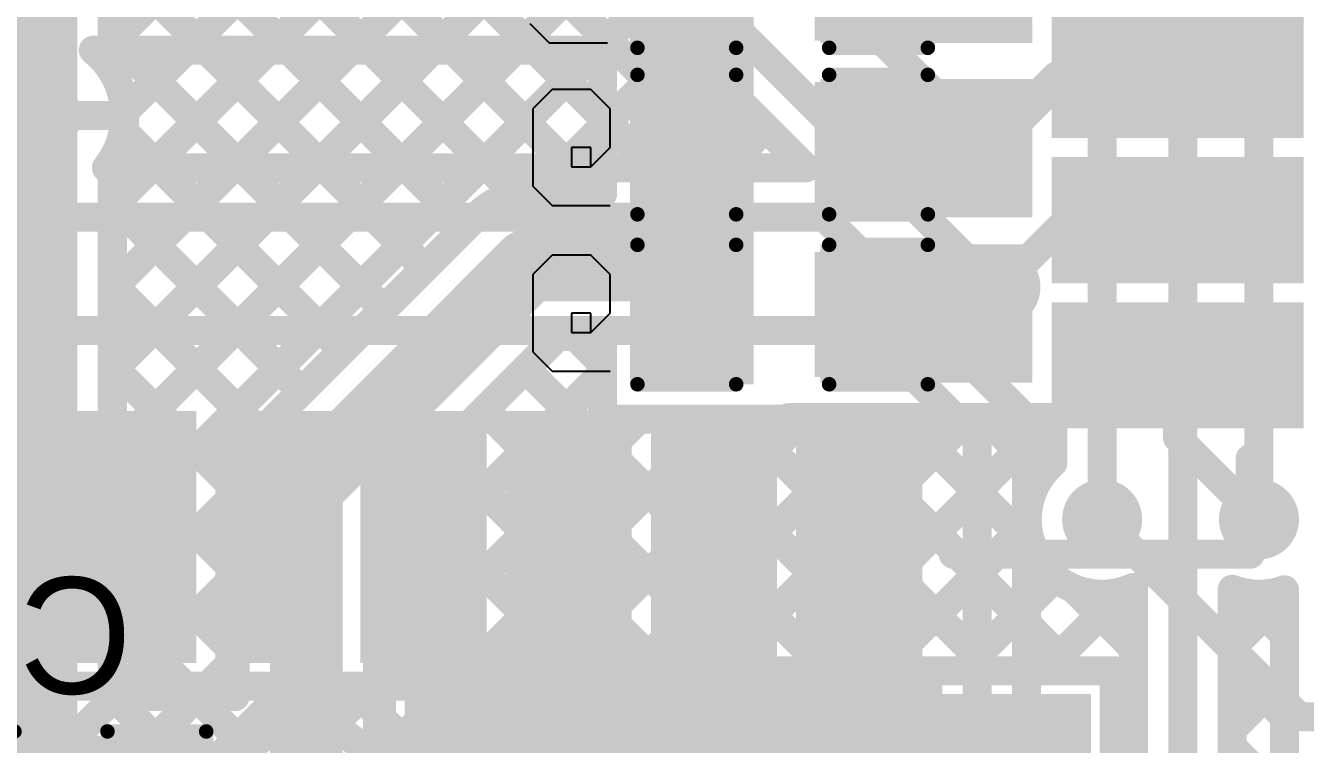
# Model space of a CAD drawing. Header units: millimetres. Extents: x 0.78 to 3.29, y 2.96 to 5.31.
# Drawn here: x 1.6523 to 2.093, y 4.0425 to 4.29 of the extents above; entities that cross this region are included whole.
import ezdxf

# ---------------------------------------------------------------- set-up
doc = ezdxf.new("R2010")
doc.units = ezdxf.units.MM
doc.header["$MEASUREMENT"] = 0
for name, color, linetype in [('BottomLayer', 5, 'Continuous'), ('BottomOverlay', 54, 'Continuous'), ('BottomPaste', 16, 'Continuous'), ('BottomSolder', 6, 'Continuous'), ('MultiLayer', 9, 'Continuous'), ('TopLayer', 1, 'Continuous'), ('TopOverlay', 2, 'Continuous'), ('TopPaste', 8, 'Continuous'), ('TopSolder', 216, 'Continuous'), ('ViaHoleLayer', 16, 'Continuous')]:
    doc.layers.add(name, color=color, linetype=linetype)

# ---------------------------------------------------------------- blocks, each defined once
blk = doc.blocks.new('NR6028T1R5N_B_11')
at = {"layer": 'BottomLayer'}
for points in [[(-0.13189, -0.11417), (-0.05315, -0.11417), (-0.13189, 0.11417), (-0.05315, 0.11417)], [(0.05315, -0.11417), (0.13189, -0.11417), (0.05315, 0.11417), (0.13189, 0.11417)]]:
    blk.add_solid(points, dxfattribs=at)
at = {"layer": 'BottomOverlay', "const_width": 0.00787}
for points in [[(-0.12148, 0.126), (0.12152, 0.126)], [(-0.12252, -0.126), (0.12048, -0.126)]]:
    blk.add_lwpolyline(points, dxfattribs=at)
at = {"layer": 'BottomOverlay', "const_width": 0.00394}
for points in [[(-0.12345, 0.126, 1), (-0.11951, 0.126, 1)], [(0.11955, 0.126, 1), (0.12349, 0.126, 1)], [(-0.12449, -0.126, 1), (-0.12055, -0.126, 1)], [(0.11851, -0.126, 1), (0.12245, -0.126, 1)]]:
    blk.add_lwpolyline(points, format="xyb", close=True, dxfattribs=at)
at = {"layer": 'BottomPaste'}
for points in [[(-0.13189, -0.11417), (-0.05315, -0.11417), (-0.13189, 0.11417), (-0.05315, 0.11417)], [(0.05315, -0.11417), (0.13189, -0.11417), (0.05315, 0.11417), (0.13189, 0.11417)]]:
    blk.add_solid(points, dxfattribs=at)
at = {"layer": 'BottomSolder'}
for points in [[(-0.13589, -0.11817), (-0.04915, -0.11817), (-0.13589, 0.11817), (-0.04915, 0.11817)], [(0.04915, -0.11817), (0.13589, -0.11817), (0.04915, 0.11817), (0.13589, 0.11817)]]:
    blk.add_solid(points, dxfattribs=at)
blk = doc.blocks.new('ESP32_WROOM_32_70')
at = {"layer": 'TopLayer'}
for points in [[(0.62992, -0.56772), (0.70866, -0.56772), (0.62992, -0.53228), (0.70866, -0.53228)], [(0.62992, -0.61772), (0.70866, -0.61772), (0.62992, -0.58228), (0.70866, -0.58228)], [(0.62992, -0.66772), (0.70866, -0.66772), (0.62992, -0.63228), (0.70866, -0.63228)], [(0.27736, -0.74843), (0.27736, -0.66968), (0.24193, -0.74843), (0.24193, -0.66968)], [(0.32736, -0.74843), (0.32736, -0.66968), (0.29193, -0.74843), (0.29193, -0.66968)], [(0.37736, -0.74843), (0.37736, -0.66968), (0.34193, -0.74843), (0.34193, -0.66968)], [(0.42736, -0.74843), (0.42736, -0.66968), (0.39193, -0.74843), (0.39193, -0.66968)], [(0.47736, -0.74843), (0.47736, -0.66968), (0.44193, -0.74843), (0.44193, -0.66968)], [(0.52736, -0.74843), (0.52736, -0.66968), (0.49193, -0.74843), (0.49193, -0.66968)], [(0.57736, -0.74843), (0.57736, -0.66968), (0.54193, -0.74843), (0.54193, -0.66968)]]:
    blk.add_solid(points, dxfattribs=at)
at = {"layer": 'TopOverlay', "const_width": 0.01}
for points in [[(0.69429, -0.715), (0.69429, -0.682)], [(0.592, -0.715), (0.69429, -0.715)]]:
    blk.add_lwpolyline(points, dxfattribs=at)
at = {"layer": 'TopOverlay', "const_width": 0.005}
for points in [[(0.69179, -0.682, 1), (0.69679, -0.682, 1)], [(0.5895, -0.715, 1), (0.5945, -0.715, 1)], [(0.69179, -0.715, 1), (0.69679, -0.715, 1)], [(0.69179, -0.715, 1), (0.69679, -0.715, 1)]]:
    blk.add_lwpolyline(points, format="xyb", close=True, dxfattribs=at)
at = {"layer": 'TopPaste'}
for points in [[(0.62992, -0.56772), (0.70866, -0.56772), (0.62992, -0.53228), (0.70866, -0.53228)], [(0.62992, -0.61772), (0.70866, -0.61772), (0.62992, -0.58228), (0.70866, -0.58228)], [(0.62992, -0.66772), (0.70866, -0.66772), (0.62992, -0.63228), (0.70866, -0.63228)], [(0.27736, -0.74843), (0.27736, -0.66968), (0.24193, -0.74843), (0.24193, -0.66968)], [(0.32736, -0.74843), (0.32736, -0.66968), (0.29193, -0.74843), (0.29193, -0.66968)], [(0.37736, -0.74843), (0.37736, -0.66968), (0.34193, -0.74843), (0.34193, -0.66968)], [(0.42736, -0.74843), (0.42736, -0.66968), (0.39193, -0.74843), (0.39193, -0.66968)], [(0.47736, -0.74843), (0.47736, -0.66968), (0.44193, -0.74843), (0.44193, -0.66968)], [(0.52736, -0.74843), (0.52736, -0.66968), (0.49193, -0.74843), (0.49193, -0.66968)], [(0.57736, -0.74843), (0.57736, -0.66968), (0.54193, -0.74843), (0.54193, -0.66968)]]:
    blk.add_solid(points, dxfattribs=at)
at = {"layer": 'TopSolder'}
for points in [[(0.62592, -0.57172), (0.71266, -0.57172), (0.62592, -0.52828), (0.71266, -0.52828)], [(0.62592, -0.62172), (0.71266, -0.62172), (0.62592, -0.57828), (0.71266, -0.57828)], [(0.62592, -0.67172), (0.71266, -0.67172), (0.62592, -0.62828), (0.71266, -0.62828)], [(0.28136, -0.75243), (0.28136, -0.66568), (0.23793, -0.75243), (0.23793, -0.66568)], [(0.33136, -0.75243), (0.33136, -0.66568), (0.28793, -0.75243), (0.28793, -0.66568)], [(0.38136, -0.75243), (0.38136, -0.66568), (0.33793, -0.75243), (0.33793, -0.66568)], [(0.43136, -0.75243), (0.43136, -0.66568), (0.38793, -0.75243), (0.38793, -0.66568)], [(0.48136, -0.75243), (0.48136, -0.66568), (0.43793, -0.75243), (0.43793, -0.66568)], [(0.53136, -0.75243), (0.53136, -0.66568), (0.48793, -0.75243), (0.48793, -0.66568)], [(0.58136, -0.75243), (0.58136, -0.66568), (0.53793, -0.75243), (0.53793, -0.66568)]]:
    blk.add_solid(points, dxfattribs=at)
blk = doc.blocks.new('R__0603_B_82')
at = {"layer": 'BottomLayer'}
for points in [[(-0.045, 0.0175), (-0.045, -0.0175), (-0.015, 0.0175), (-0.015, -0.0175)], [(0.015, 0.0175), (0.015, -0.0175), (0.045, 0.0175), (0.045, -0.0175)]]:
    blk.add_solid(points, dxfattribs=at)
at = {"layer": 'BottomOverlay', "const_width": 0.005}
for points in [[(-0.05, -0.024), (-0.05, 0.024)], [(-0.05, 0.024), (-0.016, 0.024)], [(0.016, 0.024), (0.05, 0.024)], [(0.05, -0.024), (0.05, 0.024)], [(-0.05, -0.024), (-0.016, -0.024)], [(0.016, -0.024), (0.05, -0.024)]]:
    blk.add_lwpolyline(points, dxfattribs=at)
at = {"layer": 'BottomOverlay', "const_width": 0.0025}
for points in [[(-0.05125, 0.024, 1), (-0.04875, 0.024, 1)], [(-0.05125, 0.024, 1), (-0.04875, 0.024, 1)], [(-0.01725, 0.024, 1), (-0.01475, 0.024, 1)], [(0.01475, 0.024, 1), (0.01725, 0.024, 1)], [(0.04875, 0.024, 1), (0.05125, 0.024, 1)], [(0.04875, 0.024, 1), (0.05125, 0.024, 1)], [(-0.05125, -0.024, 1), (-0.04875, -0.024, 1)], [(-0.05125, -0.024, 1), (-0.04875, -0.024, 1)], [(-0.01725, -0.024, 1), (-0.01475, -0.024, 1)], [(0.01475, -0.024, 1), (0.01725, -0.024, 1)], [(0.04875, -0.024, 1), (0.05125, -0.024, 1)], [(0.04875, -0.024, 1), (0.05125, -0.024, 1)]]:
    blk.add_lwpolyline(points, format="xyb", close=True, dxfattribs=at)
at = {"layer": 'BottomPaste'}
for points in [[(-0.045, 0.0175), (-0.045, -0.0175), (-0.015, 0.0175), (-0.015, -0.0175)], [(0.015, 0.0175), (0.015, -0.0175), (0.045, 0.0175), (0.045, -0.0175)]]:
    blk.add_solid(points, dxfattribs=at)
at = {"layer": 'BottomSolder'}
for points in [[(-0.049, 0.0215), (-0.049, -0.0215), (-0.011, 0.0215), (-0.011, -0.0215)], [(0.011, 0.0215), (0.011, -0.0215), (0.049, 0.0215), (0.049, -0.0215)]]:
    blk.add_solid(points, dxfattribs=at)
blk = doc.blocks.new('R__0603_B_83')
at = {"layer": 'BottomLayer'}
for points in [[(-0.045, 0.0175), (-0.045, -0.0175), (-0.015, 0.0175), (-0.015, -0.0175)], [(0.015, 0.0175), (0.015, -0.0175), (0.045, 0.0175), (0.045, -0.0175)]]:
    blk.add_solid(points, dxfattribs=at)
at = {"layer": 'BottomOverlay', "const_width": 0.005}
for points in [[(-0.05, -0.024), (-0.05, 0.024)], [(-0.05, 0.024), (-0.016, 0.024)], [(0.016, 0.024), (0.05, 0.024)], [(0.05, -0.024), (0.05, 0.024)], [(-0.05, -0.024), (-0.016, -0.024)], [(0.016, -0.024), (0.05, -0.024)]]:
    blk.add_lwpolyline(points, dxfattribs=at)
at = {"layer": 'BottomOverlay', "const_width": 0.0025}
for points in [[(-0.05125, 0.024, 1), (-0.04875, 0.024, 1)], [(-0.05125, 0.024, 1), (-0.04875, 0.024, 1)], [(-0.01725, 0.024, 1), (-0.01475, 0.024, 1)], [(0.01475, 0.024, 1), (0.01725, 0.024, 1)], [(0.04875, 0.024, 1), (0.05125, 0.024, 1)], [(0.04875, 0.024, 1), (0.05125, 0.024, 1)], [(-0.05125, -0.024, 1), (-0.04875, -0.024, 1)], [(-0.05125, -0.024, 1), (-0.04875, -0.024, 1)], [(-0.01725, -0.024, 1), (-0.01475, -0.024, 1)], [(0.01475, -0.024, 1), (0.01725, -0.024, 1)], [(0.04875, -0.024, 1), (0.05125, -0.024, 1)], [(0.04875, -0.024, 1), (0.05125, -0.024, 1)]]:
    blk.add_lwpolyline(points, format="xyb", close=True, dxfattribs=at)
at = {"layer": 'BottomPaste'}
for points in [[(-0.045, 0.0175), (-0.045, -0.0175), (-0.015, 0.0175), (-0.015, -0.0175)], [(0.015, 0.0175), (0.015, -0.0175), (0.045, 0.0175), (0.045, -0.0175)]]:
    blk.add_solid(points, dxfattribs=at)
at = {"layer": 'BottomSolder'}
for points in [[(-0.049, 0.0215), (-0.049, -0.0215), (-0.011, 0.0215), (-0.011, -0.0215)], [(0.011, 0.0215), (0.011, -0.0215), (0.049, 0.0215), (0.049, -0.0215)]]:
    blk.add_solid(points, dxfattribs=at)
blk = doc.blocks.new('R__0603_B_84')
at = {"layer": 'BottomLayer'}
for points in [[(-0.045, 0.0175), (-0.045, -0.0175), (-0.015, 0.0175), (-0.015, -0.0175)], [(0.015, 0.0175), (0.015, -0.0175), (0.045, 0.0175), (0.045, -0.0175)]]:
    blk.add_solid(points, dxfattribs=at)
at = {"layer": 'BottomOverlay', "const_width": 0.005}
for points in [[(-0.05, -0.024), (-0.05, 0.024)], [(-0.05, 0.024), (-0.016, 0.024)], [(0.016, 0.024), (0.05, 0.024)], [(0.05, -0.024), (0.05, 0.024)], [(-0.05, -0.024), (-0.016, -0.024)], [(0.016, -0.024), (0.05, -0.024)]]:
    blk.add_lwpolyline(points, dxfattribs=at)
at = {"layer": 'BottomOverlay', "const_width": 0.0025}
for points in [[(-0.05125, 0.024, 1), (-0.04875, 0.024, 1)], [(-0.05125, 0.024, 1), (-0.04875, 0.024, 1)], [(-0.01725, 0.024, 1), (-0.01475, 0.024, 1)], [(0.01475, 0.024, 1), (0.01725, 0.024, 1)], [(0.04875, 0.024, 1), (0.05125, 0.024, 1)], [(0.04875, 0.024, 1), (0.05125, 0.024, 1)], [(-0.05125, -0.024, 1), (-0.04875, -0.024, 1)], [(-0.05125, -0.024, 1), (-0.04875, -0.024, 1)], [(-0.01725, -0.024, 1), (-0.01475, -0.024, 1)], [(0.01475, -0.024, 1), (0.01725, -0.024, 1)], [(0.04875, -0.024, 1), (0.05125, -0.024, 1)], [(0.04875, -0.024, 1), (0.05125, -0.024, 1)]]:
    blk.add_lwpolyline(points, format="xyb", close=True, dxfattribs=at)
at = {"layer": 'BottomPaste'}
for points in [[(-0.045, 0.0175), (-0.045, -0.0175), (-0.015, 0.0175), (-0.015, -0.0175)], [(0.015, 0.0175), (0.015, -0.0175), (0.045, 0.0175), (0.045, -0.0175)]]:
    blk.add_solid(points, dxfattribs=at)
at = {"layer": 'BottomSolder'}
for points in [[(-0.049, 0.0215), (-0.049, -0.0215), (-0.011, 0.0215), (-0.011, -0.0215)], [(0.011, 0.0215), (0.011, -0.0215), (0.049, 0.0215), (0.049, -0.0215)]]:
    blk.add_solid(points, dxfattribs=at)
blk = doc.blocks.new('C__0603_B_101')
at = {"layer": 'BottomLayer'}
for points in [[(-0.045, 0.0175), (-0.045, -0.0175), (-0.015, 0.0175), (-0.015, -0.0175)], [(0.015, 0.0175), (0.015, -0.0175), (0.045, 0.0175), (0.045, -0.0175)]]:
    blk.add_solid(points, dxfattribs=at)
at = {"layer": 'BottomOverlay', "const_width": 0.005}
for points in [[(-0.05, 0.023), (-0.016, 0.023)], [(-0.05, -0.023), (-0.05, 0.023)], [(0.016, 0.023), (0.05, 0.023)], [(0.05, -0.023), (0.05, 0.023)], [(-0.05, -0.023), (-0.016, -0.023)], [(0.016, -0.023), (0.05, -0.023)]]:
    blk.add_lwpolyline(points, dxfattribs=at)
at = {"layer": 'BottomOverlay', "const_width": 0.0025}
for points in [[(-0.05125, 0.023, 1), (-0.04875, 0.023, 1)], [(-0.05125, 0.023, 1), (-0.04875, 0.023, 1)], [(-0.01725, 0.023, 1), (-0.01475, 0.023, 1)], [(0.01475, 0.023, 1), (0.01725, 0.023, 1)], [(0.04875, 0.023, 1), (0.05125, 0.023, 1)], [(0.04875, 0.023, 1), (0.05125, 0.023, 1)], [(-0.05125, -0.023, 1), (-0.04875, -0.023, 1)], [(-0.05125, -0.023, 1), (-0.04875, -0.023, 1)], [(-0.01725, -0.023, 1), (-0.01475, -0.023, 1)], [(0.01475, -0.023, 1), (0.01725, -0.023, 1)], [(0.04875, -0.023, 1), (0.05125, -0.023, 1)], [(0.04875, -0.023, 1), (0.05125, -0.023, 1)]]:
    blk.add_lwpolyline(points, format="xyb", close=True, dxfattribs=at)
at = {"layer": 'BottomPaste'}
for points in [[(-0.045, 0.0175), (-0.045, -0.0175), (-0.015, 0.0175), (-0.015, -0.0175)], [(0.015, 0.0175), (0.015, -0.0175), (0.045, 0.0175), (0.045, -0.0175)]]:
    blk.add_solid(points, dxfattribs=at)
at = {"layer": 'BottomSolder'}
for points in [[(-0.049, 0.0215), (-0.049, -0.0215), (-0.011, 0.0215), (-0.011, -0.0215)], [(0.011, 0.0215), (0.011, -0.0215), (0.049, 0.0215), (0.049, -0.0215)]]:
    blk.add_solid(points, dxfattribs=at)

msp = doc.modelspace()

# ---------------------------------------------------------------- linework, layer by layer
at = {"layer": 'BottomLayer'}
for points, const_width in [([(2.077, 4.12), (2.077, 4.487)], 0.01), ([(2.05078, 3.853), (2.05078, 4.43405)], 0.01), ([(2.023, 4.12), (2.023, 4.404)], 0.01), ([(1.67565, 4.2815), (1.851, 4.2815)], 0.01), ([(1.68221, 4.22779), (1.73592, 4.2815)], 0.01), ([(1.68221, 4.19951), (1.7642, 4.2815)], 0.01), ([(1.68221, 4.17122), (1.79248, 4.2815)], 0.01), ([(1.68221, 4.11466), (1.84905, 4.2815)], 0.01), ([(1.68221, 4.14294), (1.82077, 4.2815)], 0.01), ([(1.68646, 4.26033), (1.70763, 4.2815)], 0.01), ([(1.68648, 4.2815), (1.77567, 4.19232)], 0.01), ([(1.71477, 4.2815), (1.78981, 4.20646)], 0.01), ([(1.74305, 4.2815), (1.80395, 4.2206)], 0.01), ([(1.77134, 4.2815), (1.82121, 4.23162)], 0.01), ([(1.79962, 4.2815), (1.84912, 4.232)], 0.01), ([(1.8279, 4.2815), (1.851, 4.2584)], 0.01), ([(1.851, 4.232), (1.851, 4.2815)], 0.01), ([(1.65771, 4.02871), (1.65771, 4.259)], 0.025), ([(1.65771, 4.259), (1.68149, 4.259)], 0.01), ([(1.686, 4.2537), (1.76153, 4.17817)], 0.01), ([(1.82784, 4.232), (1.851, 4.25516)], 0.01), ([(1.68221, 4.059), (1.68221, 4.2439)], 0.01), ([(1.8255, 4.232), (1.851, 4.232)], 0.01), ([(1.68221, 4.22921), (1.74738, 4.16403)], 0.01), ([(1.7317, 4.14835), (1.80815, 4.2248)], 0.01), ([(1.749, 4.131), (1.8255, 4.2075)], 0.025), ([(1.8255, 4.2075), (1.883, 4.2075)], 0.025), ([(1.68221, 4.20092), (1.73324, 4.14989)], 0.01), ([(1.7735, 4.12085), (1.83565, 4.183)], 0.01), ([(1.83565, 4.183), (1.851, 4.183)], 0.01), ([(1.84155, 4.183), (1.851, 4.17355)], 0.01), ([(1.851, 4.1545), (1.851, 4.183)], 0.01), ([(1.68221, 4.17264), (1.7245, 4.13035)], 0.01), ([(1.7735, 4.09281), (1.851, 4.17031)], 0.01), ([(1.82446, 4.17181), (1.92838, 4.06789)], 0.01), ([(1.81032, 4.15767), (1.90009, 4.06789)], 0.01), ([(1.83343, 4.06789), (1.92054, 4.155)], 0.01), ([(1.86172, 4.06789), (1.94883, 4.155)], 0.01), ([(1.89, 4.06789), (1.97711, 4.155)], 0.01), ([(1.91498, 4.155), (2.006, 4.155)], 0.01), ([(1.91828, 4.06789), (2.0054, 4.155)], 0.01), ([(1.92612, 4.155), (2.01323, 4.06789)], 0.01), ([(1.9544, 4.155), (1.99912, 4.11028)], 0.01), ([(1.98269, 4.155), (2.00231, 4.13538)], 0.01), ([(2.006, 4.13938), (2.006, 4.155)], 0.01), ([(1.77686, 4.06789), (1.86347, 4.1545)], 0.01), ([(1.80515, 4.06789), (1.89176, 4.1545)], 0.01), ([(1.851, 4.1545), (1.91498, 4.1545)], 0.01), ([(1.87005, 4.1545), (1.95666, 4.06789)], 0.01), ([(1.89834, 4.1545), (1.98495, 4.06789)], 0.01), ([(1.68221, 4.14435), (1.7245, 4.10206)], 0.01), ([(1.79617, 4.14353), (1.87181, 4.06789)], 0.01), ([(1.749, 4.024), (1.749, 4.131)], 0.025), ([(1.68221, 4.08637), (1.7245, 4.12866)], 0.01), ([(1.7245, 4.059), (1.7245, 4.131)], 0.01), ([(1.78203, 4.12938), (1.84353, 4.06789)], 0.01), ([(1.7735, 4.03285), (1.7735, 4.12085)], 0.01), ([(1.68221, 4.11607), (1.7245, 4.07378)], 0.01), ([(1.94657, 4.06789), (1.99726, 4.11858)], 0.01), ([(1.7735, 4.10963), (1.81524, 4.06789)], 0.01), ([(1.68312, 4.059), (1.7245, 4.10038)], 0.01), ([(1.97485, 4.06789), (2.00686, 4.0999)], 0.01), ([(2.00314, 4.06789), (2.03062, 4.09537)], 0.01), ([(2.01328, 4.09612), (2.03378, 4.07563)], 0.01), ([(2.03378, 3.87138), (2.03378, 4.09658)], 0.01), ([(2.06778, 3.87138), (2.06778, 4.09593)], 0.01), ([(2.06778, 4.07596), (2.08578, 4.09396)], 0.01), ([(2.06778, 4.07596), (2.08578, 4.09396)], 0.01), ([(2.07106, 4.09491), (2.08578, 4.08019)], 0.01), ([(2.08578, 3.25437), (2.08578, 4.09576)], 0.01), ([(1.68221, 4.08778), (1.71099, 4.059)], 0.01), ([(1.7735, 4.08135), (1.78696, 4.06789)], 0.01), ([(1.71141, 4.059), (1.7245, 4.07209)], 0.01), ([(1.77483, 4.06789), (2.02717, 4.06789)], 0.01), ([(1.77483, 4.03318), (1.77483, 4.06789)], 0.01), ([(2.02717, 4.06364), (2.03378, 4.07025)], 0.01), ([(2.02717, 3.96515), (2.02717, 4.06789)], 0.01), ([(2.06778, 4.06991), (2.08578, 4.05191)], 0.01), ([(2.06778, 4.04768), (2.08578, 4.06568)], 0.01), ([(1.68221, 4.059), (1.7245, 4.059)], 0.01), ([(2.02717, 4.05395), (2.03378, 4.04734)], 0.01), ([(2.02717, 4.03536), (2.03378, 4.04196)], 0.01), ([(2.02717, 4.03536), (2.03378, 4.04196)], 0.01), ([(2.06778, 4.04163), (2.08578, 4.02363)], 0.01)]:
    msp.add_lwpolyline(points, dxfattribs=dict(at, const_width=const_width))
for points, const_width in [([(1.67315, 4.2815, 1), (1.67815, 4.2815, 1)], 0.005), ([(1.67315, 4.2815, 1), (1.67815, 4.2815, 1)], 0.005), ([(1.68398, 4.2815, 1), (1.68898, 4.2815, 1)], 0.005), ([(1.70513, 4.2815, 1), (1.71013, 4.2815, 1)], 0.005), ([(1.71227, 4.2815, 1), (1.71727, 4.2815, 1)], 0.005), ([(1.73341, 4.2815, 1), (1.73842, 4.2815, 1)], 0.005), ([(1.74055, 4.2815, 1), (1.74555, 4.2815, 1)], 0.005), ([(1.7617, 4.2815, 1), (1.7667, 4.2815, 1)], 0.005), ([(1.76884, 4.2815, 1), (1.77384, 4.2815, 1)], 0.005), ([(1.78998, 4.2815, 1), (1.79498, 4.2815, 1)], 0.005), ([(1.79712, 4.2815, 1), (1.80212, 4.2815, 1)], 0.005), ([(1.81827, 4.2815, 1), (1.82327, 4.2815, 1)], 0.005), ([(1.8254, 4.2815, 1), (1.8304, 4.2815, 1)], 0.005), ([(1.84655, 4.2815, 1), (1.85155, 4.2815, 1)], 0.005), ([(1.8485, 4.2815, 1), (1.8535, 4.2815, 1)], 0.005), ([(1.8485, 4.2815, 1), (1.8535, 4.2815, 1)], 0.005), ([(1.65082, 4.259, 1), (1.6646, 4.259, 1)], 0.01378), ([(1.65146, 4.259, 1), (1.66396, 4.259, 1)], 0.0125), ([(1.65521, 4.259, 1), (1.66021, 4.259, 1)], 0.005), ([(1.67899, 4.259, 1), (1.68399, 4.259, 1)], 0.005), ([(1.68396, 4.26033, 1), (1.68896, 4.26033, 1)], 0.005), ([(1.68399, 4.259, 1), (1.68899, 4.259, 1)], 0.005), ([(1.68399, 4.259, 1), (1.68899, 4.259, 1)], 0.005), ([(1.8485, 4.2584, 1), (1.8535, 4.2584, 1)], 0.005), ([(1.97711, 4.248, 1), (1.99089, 4.248, 1)], 0.01378), ([(1.6835, 4.2537, 1), (1.6885, 4.2537, 1)], 0.005), ([(1.8485, 4.25516, 1), (1.8535, 4.25516, 1)], 0.005), ([(1.67971, 4.2439, 1), (1.68471, 4.2439, 1)], 0.005), ([(1.67971, 4.2439, 1), (1.68471, 4.2439, 1)], 0.005), ([(1.81871, 4.23162, 1), (1.82371, 4.23162, 1)], 0.005), ([(1.823, 4.232, 1), (1.828, 4.232, 1)], 0.005), ([(1.823, 4.232, 1), (1.828, 4.232, 1)], 0.005), ([(1.823, 4.232, 1), (1.828, 4.232, 1)], 0.005), ([(1.82534, 4.232, 1), (1.83034, 4.232, 1)], 0.005), ([(1.84662, 4.232, 1), (1.85162, 4.232, 1)], 0.005), ([(1.8485, 4.232, 1), (1.8535, 4.232, 1)], 0.005), ([(1.8485, 4.232, 1), (1.8535, 4.232, 1)], 0.005), ([(1.67971, 4.22921, 1), (1.68471, 4.22921, 1)], 0.005), ([(1.67971, 4.22779, 1), (1.68471, 4.22779, 1)], 0.005), ([(1.80565, 4.2248, 1), (1.81065, 4.2248, 1)], 0.005), ([(1.80565, 4.2248, 1), (1.81065, 4.2248, 1)], 0.005), ([(1.80568, 4.22482, 1), (1.81068, 4.22482, 1)], 0.005), ([(1.80145, 4.2206, 1), (1.80645, 4.2206, 1)], 0.005), ([(1.81925, 4.2075, 1), (1.83175, 4.2075, 1)], 0.0125), ([(1.81925, 4.2075, 1), (1.83175, 4.2075, 1)], 0.0125), ([(1.87675, 4.2075, 1), (1.88925, 4.2075, 1)], 0.0125), ([(1.98111, 4.2, 1), (1.99489, 4.2, 1)], 0.01378), ([(1.78731, 4.20646, 1), (1.79231, 4.20646, 1)], 0.005), ([(1.67971, 4.20092, 1), (1.68471, 4.20092, 1)], 0.005), ([(1.67971, 4.19951, 1), (1.68471, 4.19951, 1)], 0.005), ([(1.77317, 4.19232, 1), (1.77817, 4.19232, 1)], 0.005), ([(1.83315, 4.183, 1), (1.83815, 4.183, 1)], 0.005), ([(1.83315, 4.183, 1), (1.83815, 4.183, 1)], 0.005), ([(1.83905, 4.183, 1), (1.84405, 4.183, 1)], 0.005), ([(1.8485, 4.183, 1), (1.8535, 4.183, 1)], 0.005), ([(1.8485, 4.183, 1), (1.8535, 4.183, 1)], 0.005), ([(1.75903, 4.17817, 1), (1.76403, 4.17817, 1)], 0.005), ([(1.67971, 4.17264, 1), (1.68471, 4.17264, 1)], 0.005), ([(1.8485, 4.17355, 1), (1.8535, 4.17355, 1)], 0.005), ([(1.67971, 4.17122, 1), (1.68471, 4.17122, 1)], 0.005), ([(1.82196, 4.17181, 1), (1.82696, 4.17181, 1)], 0.005), ([(1.8485, 4.17031, 1), (1.8535, 4.17031, 1)], 0.005), ([(1.74488, 4.16403, 1), (1.74988, 4.16403, 1)], 0.005), ([(1.80782, 4.15767, 1), (1.81282, 4.15767, 1)], 0.005), ([(1.91248, 4.155, 1), (1.91748, 4.155, 1)], 0.005), ([(1.91804, 4.155, 1), (1.92304, 4.155, 1)], 0.005), ([(1.92362, 4.155, 1), (1.92862, 4.155, 1)], 0.005), ([(1.94633, 4.155, 1), (1.95133, 4.155, 1)], 0.005), ([(1.9519, 4.155, 1), (1.9569, 4.155, 1)], 0.005), ([(1.97461, 4.155, 1), (1.97961, 4.155, 1)], 0.005), ([(1.98019, 4.155, 1), (1.98519, 4.155, 1)], 0.005), ([(2.0029, 4.155, 1), (2.0079, 4.155, 1)], 0.005), ([(2.0035, 4.155, 1), (2.0085, 4.155, 1)], 0.005), ([(2.0035, 4.155, 1), (2.0085, 4.155, 1)], 0.005), ([(1.8485, 4.1545, 1), (1.8535, 4.1545, 1)], 0.005), ([(1.8485, 4.1545, 1), (1.8535, 4.1545, 1)], 0.005), ([(1.86097, 4.1545, 1), (1.86597, 4.1545, 1)], 0.005), ([(1.86755, 4.1545, 1), (1.87255, 4.1545, 1)], 0.005), ([(1.88926, 4.1545, 1), (1.89426, 4.1545, 1)], 0.005), ([(1.89584, 4.1545, 1), (1.90084, 4.1545, 1)], 0.005), ([(1.91248, 4.1545, 1), (1.91748, 4.1545, 1)], 0.005), ([(1.72918, 4.14832, 1), (1.73418, 4.14832, 1)], 0.005), ([(1.7292, 4.14835, 1), (1.7342, 4.14835, 1)], 0.005), ([(1.7292, 4.14835, 1), (1.7342, 4.14835, 1)], 0.005), ([(1.73074, 4.14989, 1), (1.73574, 4.14989, 1)], 0.005), ([(1.67971, 4.14435, 1), (1.68471, 4.14435, 1)], 0.005), ([(1.67971, 4.14294, 1), (1.68471, 4.14294, 1)], 0.005), ([(1.79367, 4.14353, 1), (1.79867, 4.14353, 1)], 0.005), ([(1.74275, 4.131, 1), (1.75525, 4.131, 1)], 0.0125), ([(1.74275, 4.131, 1), (1.75525, 4.131, 1)], 0.0125), ([(2.0035, 4.13938, 1), (2.0085, 4.13938, 1)], 0.005), ([(2.0035, 4.13938, 1), (2.0085, 4.13938, 1)], 0.005), ([(1.99981, 4.13538, 1), (2.00481, 4.13538, 1)], 0.005), ([(1.722, 4.131, 1), (1.727, 4.131, 1)], 0.005), ([(1.722, 4.131, 1), (1.727, 4.131, 1)], 0.005), ([(1.722, 4.131, 1), (1.727, 4.131, 1)], 0.005), ([(1.722, 4.13035, 1), (1.727, 4.13035, 1)], 0.005), ([(1.722, 4.12866, 1), (1.727, 4.12866, 1)], 0.005), ([(1.77953, 4.12938, 1), (1.78453, 4.12938, 1)], 0.005), ([(2.01611, 4.12, 1), (2.02989, 4.12, 1)], 0.01378), ([(2.07011, 4.12, 1), (2.08389, 4.12, 1)], 0.01378), ([(1.771, 4.12085, 1), (1.776, 4.12085, 1)], 0.005), ([(1.771, 4.12085, 1), (1.776, 4.12085, 1)], 0.005), ([(2.0205, 4.12, 1), (2.0255, 4.12, 1)], 0.005), ([(2.0745, 4.12, 1), (2.0795, 4.12, 1)], 0.005), ([(1.67971, 4.11607, 1), (1.68471, 4.11607, 1)], 0.005), ([(1.99476, 4.11858, 1), (1.99976, 4.11858, 1)], 0.005), ([(1.67971, 4.11466, 1), (1.68471, 4.11466, 1)], 0.005), ([(1.771, 4.10963, 1), (1.776, 4.10963, 1)], 0.005), ([(1.99662, 4.11028, 1), (2.00162, 4.11028, 1)], 0.005), ([(1.722, 4.10206, 1), (1.727, 4.10206, 1)], 0.005), ([(1.722, 4.10038, 1), (1.727, 4.10038, 1)], 0.005), ([(2.00436, 4.0999, 1), (2.00936, 4.0999, 1)], 0.005), ([(2.01078, 4.09612, 1), (2.01578, 4.09612, 1)], 0.005), ([(2.02812, 4.09537, 1), (2.03312, 4.09537, 1)], 0.005), ([(2.03128, 4.09658, 1), (2.03628, 4.09658, 1)], 0.005), ([(2.03128, 4.09658, 1), (2.03628, 4.09658, 1)], 0.005), ([(2.06528, 4.09593, 1), (2.07028, 4.09593, 1)], 0.005), ([(2.06528, 4.09593, 1), (2.07028, 4.09593, 1)], 0.005), ([(2.06856, 4.09491, 1), (2.07356, 4.09491, 1)], 0.005), ([(2.08328, 4.09576, 1), (2.08828, 4.09576, 1)], 0.005), ([(2.08328, 4.09576, 1), (2.08828, 4.09576, 1)], 0.005), ([(2.08328, 4.09396, 1), (2.08828, 4.09396, 1)], 0.005), ([(2.08328, 4.09396, 1), (2.08828, 4.09396, 1)], 0.005), ([(1.771, 4.09281, 1), (1.776, 4.09281, 1)], 0.005), ([(1.67971, 4.08778, 1), (1.68471, 4.08778, 1)], 0.005), ([(1.67971, 4.08637, 1), (1.68471, 4.08637, 1)], 0.005), ([(1.771, 4.08135, 1), (1.776, 4.08135, 1)], 0.005), ([(2.08328, 4.08019, 1), (2.08828, 4.08019, 1)], 0.005), ([(2.03128, 4.07563, 1), (2.03628, 4.07563, 1)], 0.005), ([(2.06528, 4.07596, 1), (2.07028, 4.07596, 1)], 0.005), ([(2.06528, 4.07596, 1), (2.07028, 4.07596, 1)], 0.005), ([(1.722, 4.07378, 1), (1.727, 4.07378, 1)], 0.005), ([(1.722, 4.07209, 1), (1.727, 4.07209, 1)], 0.005), ([(1.77233, 4.06789, 1), (1.77733, 4.06789, 1)], 0.005), ([(1.77233, 4.06789, 1), (1.77733, 4.06789, 1)], 0.005), ([(1.77436, 4.06789, 1), (1.77936, 4.06789, 1)], 0.005), ([(1.78446, 4.06789, 1), (1.78946, 4.06789, 1)], 0.005), ([(1.80265, 4.06789, 1), (1.80765, 4.06789, 1)], 0.005), ([(1.81274, 4.06789, 1), (1.81774, 4.06789, 1)], 0.005), ([(1.83093, 4.06789, 1), (1.83593, 4.06789, 1)], 0.005), ([(1.84102, 4.06789, 1), (1.84603, 4.06789, 1)], 0.005), ([(1.85922, 4.06789, 1), (1.86422, 4.06789, 1)], 0.005), ([(1.86931, 4.06789, 1), (1.87431, 4.06789, 1)], 0.005), ([(1.8875, 4.06789, 1), (1.8925, 4.06789, 1)], 0.005), ([(1.89759, 4.06789, 1), (1.90259, 4.06789, 1)], 0.005), ([(1.91578, 4.06789, 1), (1.92078, 4.06789, 1)], 0.005), ([(1.92588, 4.06789, 1), (1.93088, 4.06789, 1)], 0.005), ([(1.94407, 4.06789, 1), (1.94907, 4.06789, 1)], 0.005), ([(1.95416, 4.06789, 1), (1.95916, 4.06789, 1)], 0.005), ([(1.97235, 4.06789, 1), (1.97735, 4.06789, 1)], 0.005), ([(1.98245, 4.06789, 1), (1.98745, 4.06789, 1)], 0.005), ([(2.00064, 4.06789, 1), (2.00564, 4.06789, 1)], 0.005), ([(2.01073, 4.06789, 1), (2.01573, 4.06789, 1)], 0.005), ([(2.02467, 4.06789, 1), (2.02967, 4.06789, 1)], 0.005), ([(2.02467, 4.06789, 1), (2.02967, 4.06789, 1)], 0.005), ([(2.03128, 4.07025, 1), (2.03628, 4.07025, 1)], 0.005), ([(2.06528, 4.06991, 1), (2.07028, 4.06991, 1)], 0.005), ([(2.02467, 4.06364, 1), (2.02967, 4.06364, 1)], 0.005), ([(2.08328, 4.06568, 1), (2.08828, 4.06568, 1)], 0.005), ([(1.67971, 4.059, 1), (1.68471, 4.059, 1)], 0.005), ([(1.67971, 4.059, 1), (1.68471, 4.059, 1)], 0.005), ([(1.68062, 4.059, 1), (1.68562, 4.059, 1)], 0.005), ([(1.70849, 4.059, 1), (1.71349, 4.059, 1)], 0.005), ([(1.70891, 4.059, 1), (1.71391, 4.059, 1)], 0.005), ([(1.722, 4.059, 1), (1.727, 4.059, 1)], 0.005), ([(1.722, 4.059, 1), (1.727, 4.059, 1)], 0.005), ([(2.02467, 4.05395, 1), (2.02967, 4.05395, 1)], 0.005), ([(2.08328, 4.05191, 1), (2.08828, 4.05191, 1)], 0.005), ([(2.03128, 4.04734, 1), (2.03628, 4.04734, 1)], 0.005), ([(2.06528, 4.04768, 1), (2.07028, 4.04768, 1)], 0.005), ([(2.03128, 4.04196, 1), (2.03628, 4.04196, 1)], 0.005), ([(2.03128, 4.04196, 1), (2.03628, 4.04196, 1)], 0.005), ([(2.06528, 4.04163, 1), (2.07028, 4.04163, 1)], 0.005)]:
    msp.add_lwpolyline(points, format="xyb", close=True, dxfattribs=dict(at, const_width=const_width))
at = {"layer": 'BottomLayer', "const_width": 0.01}
for points in [[(1.67565, 4.2815, -0.228232), (1.68649, 4.259)], [(1.68649, 4.259, -0.13897), (1.68221, 4.2439)], [(1.80815, 4.2248, -0.199267), (1.8255, 4.232)], [(1.80818, 4.22482, -0.198912), (1.8255, 4.232)], [(1.7245, 4.131, -0.199267), (1.7317, 4.14835)], [(1.7245, 4.131, -0.198912), (1.73168, 4.14832)], [(2.03378, 4.09658, -0.865163), (2.006, 4.13938)], [(2.08578, 4.09576, -0.180235), (2.06778, 4.09593)]]:
    msp.add_lwpolyline(points, format="xyb", dxfattribs=at)
at = {"layer": 'BottomLayer'}
for points in [[(1.863, 4.1665), (1.90298, 4.1665), (1.863, 4.50226), (1.90298, 4.50226)], [(1.926, 4.284), (1.999, 4.284), (1.926, 4.33163), (1.999, 4.33163)], [(1.926, 4.224), (1.999, 4.224), (1.926, 4.27163), (1.999, 4.27163)], [(1.926, 4.167), (1.999, 4.167), (1.926, 4.21463), (1.999, 4.21463)], [(1.61204, 3.803), (1.67, 3.803), (1.61204, 4.05), (1.67, 4.05)], [(1.68052, 3.959), (1.716, 3.959), (1.68052, 4.047), (1.716, 4.047)]]:
    msp.add_solid(points, dxfattribs=at)
at = {"layer": 'BottomOverlay'}
for p, q in [((1.826, 4.29066), (1.83266, 4.284)), ((1.83266, 4.284), (1.85266, 4.284)), ((1.83366, 4.26799), (1.827, 4.26132)), ((1.84699, 4.26799), (1.83366, 4.26799)), ((1.85366, 4.26132), (1.84699, 4.26799)), ((1.827, 4.26132), (1.827, 4.23466)), ((1.85366, 4.24799), (1.85366, 4.26132)), ((1.84699, 4.24799), (1.84033, 4.24799)), ((1.84033, 4.24799), (1.84033, 4.24133)), ((1.84699, 4.24133), (1.84699, 4.24799)), ((1.84699, 4.24133), (1.85366, 4.24799)), ((1.84033, 4.24133), (1.84699, 4.24133)), ((1.827, 4.23466), (1.83366, 4.228)), ((1.83366, 4.228), (1.85366, 4.228)), ((1.83366, 4.21099), (1.827, 4.20432)), ((1.84699, 4.21099), (1.83366, 4.21099)), ((1.85366, 4.20432), (1.84699, 4.21099)), ((1.827, 4.20432), (1.827, 4.17766)), ((1.85366, 4.19099), (1.85366, 4.20432)), ((1.84699, 4.19099), (1.84033, 4.19099)), ((1.84033, 4.19099), (1.84033, 4.18433)), ((1.84699, 4.18433), (1.84699, 4.19099)), ((1.84699, 4.18433), (1.85366, 4.19099)), ((1.84033, 4.18433), (1.84699, 4.18433)), ((1.827, 4.17766), (1.83366, 4.171)), ((1.83366, 4.171), (1.85366, 4.171))]:
    msp.add_line(p, q, dxfattribs=at)
at = {"layer": 'BottomSolder', "const_width": 0.00991}
msp.add_lwpolyline([(2.01805, 4.12, 1), (2.02795, 4.12, 1)], format="xyb", close=True, dxfattribs=at)
at = {"layer": 'MultiLayer', "const_width": 0.01378}
for points in [[(1.65082, 4.259, 1), (1.6646, 4.259, 1)], [(1.97711, 4.248, 1), (1.99089, 4.248, 1)], [(1.98111, 4.2, 1), (1.99489, 4.2, 1)], [(2.01611, 4.12, 1), (2.02989, 4.12, 1)], [(2.07011, 4.12, 1), (2.08389, 4.12, 1)]]:
    msp.add_lwpolyline(points, format="xyb", close=True, dxfattribs=at)
at = {"layer": 'TopLayer'}
for points, const_width in [([(1.65771, 4.259), (1.65771, 4.545)], 0.025), ([(1.68221, 4.28436), (1.873, 4.47515)], 0.01), ([(1.68646, 4.26033), (1.873, 4.44687)], 0.01), ([(1.69541, 4.241), (1.873, 4.41859)], 0.01), ([(1.68221, 4.2741), (1.68221, 4.4137)], 0.01), ([(1.68221, 4.39891), (1.84012, 4.241)], 0.01), ([(1.73874, 4.39895), (1.89669, 4.241)], 0.01), ([(1.767, 4.39898), (1.87334, 4.29264)], 0.01), ([(1.71341, 4.39599), (1.8684, 4.241)], 0.01), ([(1.7237, 4.241), (1.873, 4.3903)], 0.01), ([(1.68221, 4.37063), (1.81184, 4.241)], 0.01), ([(1.75198, 4.241), (1.873, 4.36202)], 0.01), ([(1.68221, 4.34234), (1.78355, 4.241)], 0.01), ([(1.78027, 4.241), (1.873, 4.33373)], 0.01), ([(1.913, 4.319), (1.984, 4.248)], 0.01), ([(1.68221, 4.31406), (1.75527, 4.241)], 0.01), ([(1.80855, 4.241), (1.873, 4.30545)], 0.01), ([(1.89, 4.296), (1.986, 4.2)], 0.01), ([(1.68221, 4.28577), (1.72698, 4.241)], 0.01), ([(1.83684, 4.241), (1.8789, 4.28306)], 0.01), ([(1.878, 4.28396), (1.92096, 4.241)], 0.01), ([(2.04763, 4.27163), (2.049, 4.273)], 0.012), ([(1.984, 4.248), (2.00763, 4.27163)], 0.012), ([(2.00763, 4.27163), (2.04763, 4.27163)], 0.012), ([(1.86512, 4.241), (1.89304, 4.26892)], 0.01), ([(1.65771, 4.259), (1.68149, 4.259)], 0.01), ([(1.686, 4.2537), (1.6987, 4.241)], 0.01), ([(1.89341, 4.241), (1.90718, 4.25478)], 0.01), ([(1.68016, 4.241), (1.92096, 4.241)], 0.01), ([(1.552, 4.224), (1.9274, 4.224)], 0.01), ([(1.9274, 4.224), (1.997, 4.1544)], 0.01), ([(1.988, 4.2), (2.011, 4.223)], 0.01), ([(2.011, 4.223), (2.049, 4.223)], 0.01), ([(1.986, 4.2), (1.988, 4.2)], 0.01), ([(1.608, 4.185), (1.94236, 4.185)], 0.01), ([(1.94236, 4.185), (1.98, 4.14736)], 0.01), ([(2.049, 4.148), (2.049, 4.173)], 0.01), ([(1.997, 3.743), (1.997, 4.1544)], 0.01), ([(1.98, 3.54), (1.98, 4.14736)], 0.01), ([(2.049, 4.148), (2.077, 4.12)], 0.01), ([(2.023, 4.12), (2.091, 4.052)], 0.01), ([(1.61907, 4.06257), (1.65964, 4.06257)], 0.01), ([(1.62257, 4.06257), (1.64964, 4.0355)], 0.01), ([(1.63134, 4.0355), (1.65841, 4.06257)], 0.01), ([(1.65085, 4.06257), (1.67792, 4.0355)], 0.01), ([(1.65962, 4.0355), (1.6867, 4.06257)], 0.01), ([(1.65964, 4.06257), (1.66907, 4.06257)], 0.01), ([(1.65964, 4.06257), (1.66907, 4.06257)], 0.01), ([(1.66748, 3.87365), (1.8564, 4.06257)], 0.01), ([(1.66907, 4.06257), (1.70964, 4.06257)], 0.01), ([(1.67913, 4.06257), (1.724, 4.01771)], 0.01), ([(1.68162, 3.85951), (1.88469, 4.06257)], 0.01), ([(1.68691, 4.03451), (1.71498, 4.06257)], 0.01), ([(1.69576, 3.84537), (1.91297, 4.06257)], 0.01), ([(1.70317, 4.02248), (1.74326, 4.06257)], 0.01), ([(1.70742, 4.06257), (1.72933, 4.04066)], 0.01), ([(1.70964, 4.06257), (1.71907, 4.06257)], 0.01), ([(1.70964, 4.06257), (1.71907, 4.06257)], 0.01), ([(1.71907, 4.06257), (1.75964, 4.06257)], 0.01), ([(1.7357, 4.06257), (1.7485, 4.04977)], 0.01), ([(1.75736, 4.04839), (1.77155, 4.06257)], 0.01), ([(1.75964, 4.06257), (1.76907, 4.06257)], 0.01), ([(1.75964, 4.06257), (1.76907, 4.06257)], 0.01), ([(1.76399, 4.06257), (1.963, 3.86356)], 0.01), ([(1.76907, 4.06257), (1.80964, 4.06257)], 0.01), ([(1.7721, 3.89342), (1.94125, 4.06257)], 0.01), ([(1.7723, 4.03504), (1.79983, 4.06257)], 0.01), ([(1.7735, 4.00796), (1.82812, 4.06257)], 0.01), ([(1.79227, 4.06257), (1.963, 3.89185)], 0.01), ([(1.80964, 4.06257), (1.81907, 4.06257)], 0.01), ([(1.80964, 4.06257), (1.81907, 4.06257)], 0.01), ([(1.81907, 4.06257), (1.85964, 4.06257)], 0.01), ([(1.82056, 4.06257), (1.963, 3.92013)], 0.01), ([(1.84884, 4.06257), (1.963, 3.94841)], 0.01), ([(1.85964, 4.06257), (1.86907, 4.06257)], 0.01), ([(1.85964, 4.06257), (1.86907, 4.06257)], 0.01), ([(1.86907, 4.06257), (1.90964, 4.06257)], 0.01), ([(1.87712, 4.06257), (1.963, 3.9767)], 0.01), ([(1.90541, 4.06257), (1.963, 4.00498)], 0.01), ([(1.90964, 4.06257), (1.91907, 4.06257)], 0.01), ([(1.90964, 4.06257), (1.91907, 4.06257)], 0.01), ([(1.91907, 4.06257), (1.963, 4.06257)], 0.01), ([(1.93369, 4.06257), (1.963, 4.03327)], 0.01), ([(1.963, 3.54), (1.963, 4.06257)], 0.01), ([(1.80134, 3.89437), (1.963, 4.05604)], 0.01), ([(2.091, 4.052), (2.315, 4.052)], 0.01)]:
    msp.add_lwpolyline(points, dxfattribs=dict(at, const_width=const_width))
at = {"layer": 'TopLayer', "const_width": 0.01}
for points in [[(1.87798, 4.28398, -0.198912), (1.873, 4.296)], [(1.878, 4.28396, -0.199327), (1.873, 4.296)], [(1.68221, 4.2741, -0.13897), (1.68649, 4.259)], [(1.68649, 4.259, -0.17055), (1.68016, 4.241)], [(1.7245, 4.01598, -1.172174), (1.77478, 4.024)]]:
    msp.add_lwpolyline(points, format="xyb", dxfattribs=at)
at = {"layer": 'TopLayer'}
for points, const_width in [([(1.87084, 4.29264, 1), (1.87584, 4.29264, 1)], 0.005), ([(1.67971, 4.28577, 1), (1.68471, 4.28577, 1)], 0.005), ([(1.67971, 4.28436, 1), (1.68471, 4.28436, 1)], 0.005), ([(1.87548, 4.28398, 1), (1.88048, 4.28398, 1)], 0.005), ([(1.8755, 4.28396, 1), (1.8805, 4.28396, 1)], 0.005), ([(1.8755, 4.28396, 1), (1.8805, 4.28396, 1)], 0.005), ([(1.8764, 4.28306, 1), (1.8814, 4.28306, 1)], 0.005), ([(1.67971, 4.2741, 1), (1.68471, 4.2741, 1)], 0.005), ([(1.67971, 4.2741, 1), (1.68471, 4.2741, 1)], 0.005), ([(2.046, 4.273, 1), (2.052, 4.273, 1)], 0.006), ([(2.00463, 4.27163, 1), (2.01063, 4.27163, 1)], 0.006), ([(2.00463, 4.27163, 1), (2.01063, 4.27163, 1)], 0.006), ([(2.04463, 4.27163, 1), (2.05063, 4.27163, 1)], 0.006), ([(2.04463, 4.27163, 1), (2.05063, 4.27163, 1)], 0.006), ([(1.65082, 4.259, 1), (1.6646, 4.259, 1)], 0.01378), ([(1.65146, 4.259, 1), (1.66396, 4.259, 1)], 0.0125), ([(1.89054, 4.26892, 1), (1.89554, 4.26892, 1)], 0.005), ([(1.65521, 4.259, 1), (1.66021, 4.259, 1)], 0.005), ([(1.67899, 4.259, 1), (1.68399, 4.259, 1)], 0.005), ([(1.68396, 4.26033, 1), (1.68896, 4.26033, 1)], 0.005), ([(1.68399, 4.259, 1), (1.68899, 4.259, 1)], 0.005), ([(1.68399, 4.259, 1), (1.68899, 4.259, 1)], 0.005), ([(1.97711, 4.248, 1), (1.99089, 4.248, 1)], 0.01378), ([(1.6835, 4.2537, 1), (1.6885, 4.2537, 1)], 0.005), ([(1.90468, 4.25478, 1), (1.90968, 4.25478, 1)], 0.005), ([(1.981, 4.248, 1), (1.987, 4.248, 1)], 0.006), ([(1.9815, 4.248, 1), (1.9865, 4.248, 1)], 0.005), ([(1.67766, 4.241, 1), (1.68266, 4.241, 1)], 0.005), ([(1.67766, 4.241, 1), (1.68266, 4.241, 1)], 0.005), ([(1.69291, 4.241, 1), (1.69792, 4.241, 1)], 0.005), ([(1.6962, 4.241, 1), (1.7012, 4.241, 1)], 0.005), ([(1.7212, 4.241, 1), (1.7262, 4.241, 1)], 0.005), ([(1.72448, 4.241, 1), (1.72948, 4.241, 1)], 0.005), ([(1.74948, 4.241, 1), (1.75448, 4.241, 1)], 0.005), ([(1.75277, 4.241, 1), (1.75777, 4.241, 1)], 0.005), ([(1.77777, 4.241, 1), (1.78277, 4.241, 1)], 0.005), ([(1.78105, 4.241, 1), (1.78605, 4.241, 1)], 0.005), ([(1.80605, 4.241, 1), (1.81105, 4.241, 1)], 0.005), ([(1.80934, 4.241, 1), (1.81434, 4.241, 1)], 0.005), ([(1.83434, 4.241, 1), (1.83934, 4.241, 1)], 0.005), ([(1.83762, 4.241, 1), (1.84262, 4.241, 1)], 0.005), ([(1.86262, 4.241, 1), (1.86762, 4.241, 1)], 0.005), ([(1.8659, 4.241, 1), (1.8709, 4.241, 1)], 0.005), ([(1.89091, 4.241, 1), (1.89591, 4.241, 1)], 0.005), ([(1.89419, 4.241, 1), (1.89919, 4.241, 1)], 0.005), ([(1.91846, 4.241, 1), (1.92346, 4.241, 1)], 0.005), ([(1.91846, 4.241, 1), (1.92346, 4.241, 1)], 0.005), ([(1.9249, 4.224, 1), (1.9299, 4.224, 1)], 0.005), ([(1.9249, 4.224, 1), (1.9299, 4.224, 1)], 0.005), ([(2.0085, 4.223, 1), (2.0135, 4.223, 1)], 0.005), ([(2.0085, 4.223, 1), (2.0135, 4.223, 1)], 0.005), ([(2.0465, 4.223, 1), (2.0515, 4.223, 1)], 0.005), ([(1.98111, 4.2, 1), (1.99489, 4.2, 1)], 0.01378), ([(1.9835, 4.2, 1), (1.9885, 4.2, 1)], 0.005), ([(1.9835, 4.2, 1), (1.9885, 4.2, 1)], 0.005), ([(1.9855, 4.2, 1), (1.9905, 4.2, 1)], 0.005), ([(1.9855, 4.2, 1), (1.9905, 4.2, 1)], 0.005), ([(1.93986, 4.185, 1), (1.94486, 4.185, 1)], 0.005), ([(1.93986, 4.185, 1), (1.94486, 4.185, 1)], 0.005), ([(2.0465, 4.173, 1), (2.0515, 4.173, 1)], 0.005), ([(1.9945, 4.1544, 1), (1.9995, 4.1544, 1)], 0.005), ([(1.9945, 4.1544, 1), (1.9995, 4.1544, 1)], 0.005), ([(1.9775, 4.14736, 1), (1.9825, 4.14736, 1)], 0.005), ([(1.9775, 4.14736, 1), (1.9825, 4.14736, 1)], 0.005), ([(2.0465, 4.148, 1), (2.0515, 4.148, 1)], 0.005), ([(2.0465, 4.148, 1), (2.0515, 4.148, 1)], 0.005), ([(2.01611, 4.12, 1), (2.02989, 4.12, 1)], 0.01378), ([(2.07011, 4.12, 1), (2.08389, 4.12, 1)], 0.01378), ([(2.0205, 4.12, 1), (2.0255, 4.12, 1)], 0.005), ([(2.0745, 4.12, 1), (2.0795, 4.12, 1)], 0.005), ([(1.64835, 4.06257, 1), (1.65335, 4.06257, 1)], 0.005), ([(1.65591, 4.06257, 1), (1.66091, 4.06257, 1)], 0.005), ([(1.65714, 4.06257, 1), (1.66214, 4.06257, 1)], 0.005), ([(1.65714, 4.06257, 1), (1.66214, 4.06257, 1)], 0.005), ([(1.65714, 4.06257, 1), (1.66214, 4.06257, 1)], 0.005), ([(1.66657, 4.06257, 1), (1.67157, 4.06257, 1)], 0.005), ([(1.66657, 4.06257, 1), (1.67157, 4.06257, 1)], 0.005), ([(1.66657, 4.06257, 1), (1.67157, 4.06257, 1)], 0.005), ([(1.67663, 4.06257, 1), (1.68163, 4.06257, 1)], 0.005), ([(1.6842, 4.06257, 1), (1.6892, 4.06257, 1)], 0.005), ([(1.70492, 4.06257, 1), (1.70992, 4.06257, 1)], 0.005), ([(1.70714, 4.06257, 1), (1.71214, 4.06257, 1)], 0.005), ([(1.70714, 4.06257, 1), (1.71214, 4.06257, 1)], 0.005), ([(1.70714, 4.06257, 1), (1.71214, 4.06257, 1)], 0.005), ([(1.71248, 4.06257, 1), (1.71748, 4.06257, 1)], 0.005), ([(1.71657, 4.06257, 1), (1.72157, 4.06257, 1)], 0.005), ([(1.71657, 4.06257, 1), (1.72157, 4.06257, 1)], 0.005), ([(1.71657, 4.06257, 1), (1.72157, 4.06257, 1)], 0.005), ([(1.7332, 4.06257, 1), (1.7382, 4.06257, 1)], 0.005), ([(1.74076, 4.06257, 1), (1.74576, 4.06257, 1)], 0.005), ([(1.75714, 4.06257, 1), (1.76214, 4.06257, 1)], 0.005), ([(1.75714, 4.06257, 1), (1.76214, 4.06257, 1)], 0.005), ([(1.75714, 4.06257, 1), (1.76214, 4.06257, 1)], 0.005), ([(1.76149, 4.06257, 1), (1.76649, 4.06257, 1)], 0.005), ([(1.76657, 4.06257, 1), (1.77157, 4.06257, 1)], 0.005), ([(1.76657, 4.06257, 1), (1.77157, 4.06257, 1)], 0.005), ([(1.76657, 4.06257, 1), (1.77157, 4.06257, 1)], 0.005), ([(1.76905, 4.06257, 1), (1.77405, 4.06257, 1)], 0.005), ([(1.78977, 4.06257, 1), (1.79477, 4.06257, 1)], 0.005), ([(1.79733, 4.06257, 1), (1.80233, 4.06257, 1)], 0.005), ([(1.80714, 4.06257, 1), (1.81214, 4.06257, 1)], 0.005), ([(1.80714, 4.06257, 1), (1.81214, 4.06257, 1)], 0.005), ([(1.80714, 4.06257, 1), (1.81214, 4.06257, 1)], 0.005), ([(1.81657, 4.06257, 1), (1.82157, 4.06257, 1)], 0.005), ([(1.81657, 4.06257, 1), (1.82157, 4.06257, 1)], 0.005), ([(1.81657, 4.06257, 1), (1.82157, 4.06257, 1)], 0.005), ([(1.81806, 4.06257, 1), (1.82306, 4.06257, 1)], 0.005), ([(1.82562, 4.06257, 1), (1.83062, 4.06257, 1)], 0.005), ([(1.84634, 4.06257, 1), (1.85134, 4.06257, 1)], 0.005), ([(1.8539, 4.06257, 1), (1.8589, 4.06257, 1)], 0.005), ([(1.85714, 4.06257, 1), (1.86214, 4.06257, 1)], 0.005), ([(1.85714, 4.06257, 1), (1.86214, 4.06257, 1)], 0.005), ([(1.85714, 4.06257, 1), (1.86214, 4.06257, 1)], 0.005), ([(1.86657, 4.06257, 1), (1.87157, 4.06257, 1)], 0.005), ([(1.86657, 4.06257, 1), (1.87157, 4.06257, 1)], 0.005), ([(1.86657, 4.06257, 1), (1.87157, 4.06257, 1)], 0.005), ([(1.87462, 4.06257, 1), (1.87962, 4.06257, 1)], 0.005), ([(1.88219, 4.06257, 1), (1.88719, 4.06257, 1)], 0.005), ([(1.90291, 4.06257, 1), (1.90791, 4.06257, 1)], 0.005), ([(1.90714, 4.06257, 1), (1.91214, 4.06257, 1)], 0.005), ([(1.90714, 4.06257, 1), (1.91214, 4.06257, 1)], 0.005), ([(1.90714, 4.06257, 1), (1.91214, 4.06257, 1)], 0.005), ([(1.91047, 4.06257, 1), (1.91547, 4.06257, 1)], 0.005), ([(1.91657, 4.06257, 1), (1.92157, 4.06257, 1)], 0.005), ([(1.91657, 4.06257, 1), (1.92157, 4.06257, 1)], 0.005), ([(1.91657, 4.06257, 1), (1.92157, 4.06257, 1)], 0.005), ([(1.93119, 4.06257, 1), (1.93619, 4.06257, 1)], 0.005), ([(1.93875, 4.06257, 1), (1.94375, 4.06257, 1)], 0.005), ([(1.9605, 4.06257, 1), (1.9655, 4.06257, 1)], 0.005), ([(1.9605, 4.06257, 1), (1.9655, 4.06257, 1)], 0.005), ([(1.9605, 4.05604, 1), (1.9655, 4.05604, 1)], 0.005), ([(1.746, 4.04977, 1), (1.751, 4.04977, 1)], 0.005), ([(2.0885, 4.052, 1), (2.0935, 4.052, 1)], 0.005), ([(2.0885, 4.052, 1), (2.0935, 4.052, 1)], 0.005), ([(1.75486, 4.04839, 1), (1.75986, 4.04839, 1)], 0.005), ([(1.72683, 4.04066, 1), (1.73183, 4.04066, 1)], 0.005)]:
    msp.add_lwpolyline(points, format="xyb", close=True, dxfattribs=dict(at, const_width=const_width))
at = {"layer": 'TopSolder', "const_width": 0.00991}
msp.add_lwpolyline([(2.01805, 4.12, 1), (2.02795, 4.12, 1)], format="xyb", close=True, dxfattribs=at)
at = {"layer": 'ViaHoleLayer', "const_width": 0.00591}
for points in [[(1.65476, 4.259, 1), (1.66066, 4.259, 1)], [(1.98105, 4.248, 1), (1.98695, 4.248, 1)], [(1.98505, 4.2, 1), (1.99095, 4.2, 1)], [(2.02005, 4.12, 1), (2.02595, 4.12, 1)], [(2.07405, 4.12, 1), (2.07995, 4.12, 1)]]:
    msp.add_lwpolyline(points, format="xyb", close=True, dxfattribs=at)

# ---------------------------------------------------------------- block references
for name, p, rotation in [('ESP32_WROOM_32_70', (1.37971, 4.823), 360), ('NR6028T1R5N_B_11', (1.901, 3.924), 90), ('C__0603_B_101', (1.66452, 4.024), 360)]:
    msp.add_blockref(name, p, dxfattribs=dict(rotation=rotation))
for name, p in [('R__0603_B_84', (1.913, 4.30632)), ('R__0603_B_83', (1.913, 4.249)), ('R__0603_B_82', (1.913, 4.1905))]:
    msp.add_blockref(name, p)

# ---------------------------------------------------------------- texts
at = {"layer": 'BottomOverlay', "text_generation_flag": 2}
msp.add_text('C7', height=0.04, dxfattribs=at).set_placement((1.689, 4.06))

doc.saveas('drawing.dxf')
